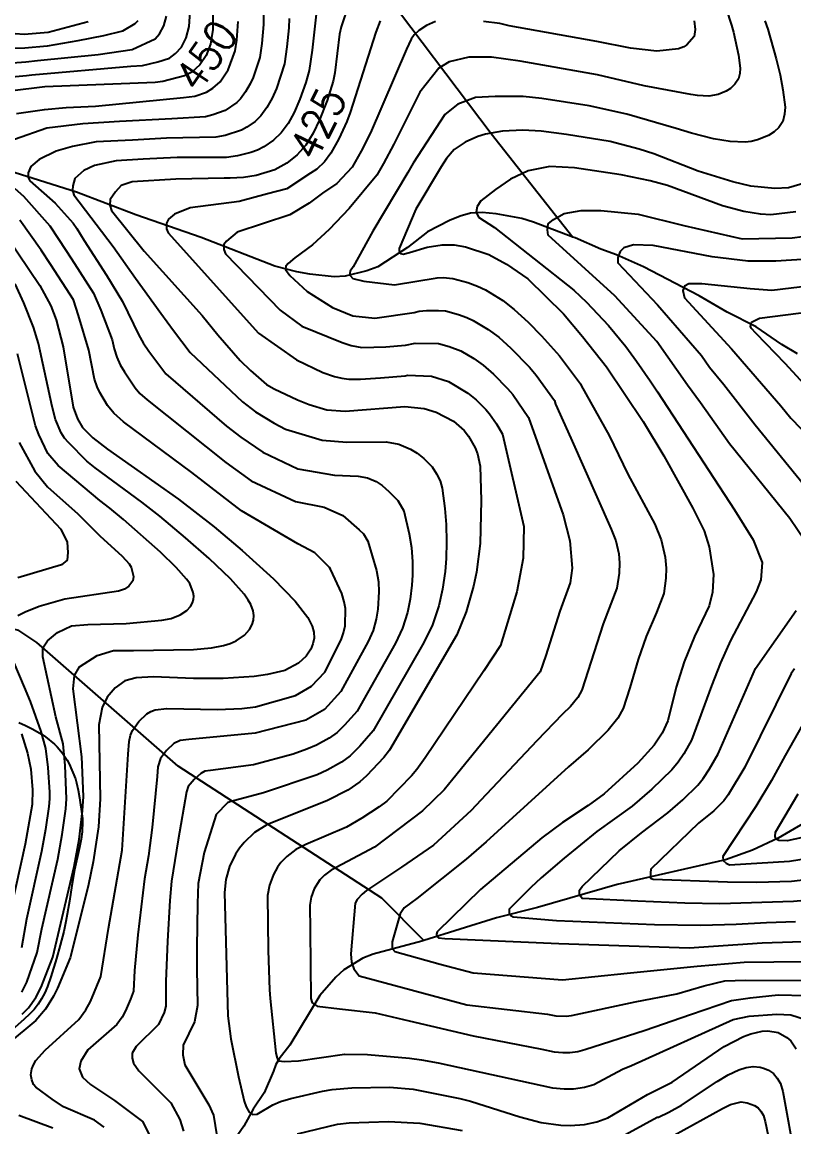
# Model space of a CAD drawing. Extents: x 197794 to 200030, y 561152 to 563931.
# Drawn here: x 198652.3 to 198874.4, y 561438.2 to 561755.9 of the extents above; entities that cross this region are included whole.
import ezdxf
from ezdxf.enums import TextEntityAlignment as Align

# ---------------------------------------------------------------- set-up
doc = ezdxf.new("R2010")
doc.units = 0
for name, color, linetype in [('E0022112', 5, 'CONTINUOUS'), ('F0017111', 30, 'CONTINUOUS'), ('F0017114', 7, 'CONTINUOUS'), ('F0017131', 7, 'CONTINUOUS'), ('G0037213', 32, 'CONTINUOUS')]:
    doc.layers.add(name, color=color, linetype=linetype)
doc.styles.add('HIST', font='romans.shx', dxfattribs={"bigfont": 'ngsw.shx'})

msp = doc.modelspace()

# ---------------------------------------------------------------- linework, layer by layer
at = {"layer": 'E0022112', "flags": 128}
for points in [[(198585.873, 561884.282), (198626.486, 561847.44), (198632.957, 561842.543), (198686.247, 561811.467), (198708.316, 561797.604), (198750.543, 561770.833), (198754.322, 561767.458), (198787.275, 561723.826), (198810.8, 561694.097)], [(198875.39, 561660.55), (198870.91, 561663.21), (198863.54, 561668.25), (198855.19, 561672.52), (198847.14, 561677.21), (198831.06, 561685.54), (198823.29, 561688.97), (198818.83, 561690.59), (198811.4, 561693.87), (198810.8, 561694.097), (198799.46, 561698.39), (198796.12, 561699.45), (198788.71, 561700.76), (198784.63, 561701.13), (198781.35, 561700.94), (198778.37, 561700.14), (198775.27, 561698.86), (198768.99, 561695.54), (198763.23, 561691.06), (198754.63, 561685.56), (198751.46, 561684.33), (198745.3, 561682.87), (198742.1, 561682.65), (198735.05, 561683.41), (198731.38, 561684.04), (198725.05, 561685.71), (198703.8, 561693.95), (198685.06, 561700.43), (198667.94, 561707.03), (198639.31, 561716)], [(198767.901, 561491.795), (198755.777, 561503.925), (198697.243, 561541.941), (198656.525, 561577.46), (198651.412, 561580.917), (198627.881, 561587), (198593.542, 561577.85)], [(198880.9, 561527.64), (198869.87, 561521.22), (198862.43, 561517.76), (198854.69, 561515), (198823.48, 561507.87), (198800.56, 561501.31), (198788.78, 561498.32), (198767.901, 561491.795), (198767.31, 561491.61), (198753.35, 561487.9), (198750.37, 561486.71), (198744.92, 561483.41), (198742.55, 561481.24), (198737.93, 561475.96), (198729.37, 561461.7), (198726.3, 561457.77), (198725.28, 561456.1), (198724.63, 561454.21), (198721.91, 561447.99), (198718.78, 561443.28), (198716.11, 561438.42), (198712.5, 561433.09)]]:
    msp.add_lwpolyline(points, dxfattribs=at)
at = {"layer": 'F0017111'}
for points, elevation in [([(198841.16, 561801.81), (198856.43, 561755.03), (198857.01, 561753.01), (198858.42, 561746.35), (198858.92, 561742.63), (198858.81, 561741.1), (198858.39, 561739.54), (198857.33, 561738.03), (198856.16, 561736.85), (198854.88, 561736.05), (198852.54, 561735.12), (198849.89, 561734.64), (198846.63, 561734.8), (198844.69, 561735.1), (198831.33, 561737.57), (198817.89, 561740.77), (198795.57, 561744.7), (198787.38, 561745.85), (198780.86, 561745.85), (198775.22, 561744.44), (198772.17, 561742.69), (198766.78, 561735.74), (198759.3, 561720.77), (198756.33, 561715.25), (198754.38, 561711.88), (198746.45, 561702.28), (198740.63, 561696.24), (198735.9, 561691.85), (198730.74, 561688.12), (198728.87, 561686.47), (198728.22, 561685.7), (198728.11, 561684.72), (198729.31, 561683.07), (198734.37, 561678.46), (198741.61, 561673.85), (198747.43, 561671.43), (198753.8, 561670.77), (198765.09, 561672.4), (198766.51, 561672.75), (198768.69, 561672.93), (198772.12, 561673.01), (198774.15, 561672.85), (198777.84, 561671.82), (198780.25, 561670.95), (198782.07, 561670.1), (198786.41, 561667.48), (198789.44, 561665.26), (198792.91, 561662.15), (198798.26, 561656.63), (198800.19, 561654.35), (198805.49, 561647.06), (198805.77, 561646.01), (198810.2, 561636.24), (198821.78, 561610.11), (198823.18, 561606.77), (198823.99, 561603.02), (198824.2, 561600.42), (198824.06, 561597.44), (198823.45, 561593.1), (198819.45, 561582.84), (198813.32, 561563.79), (198812.16, 561561.7), (198810.08, 561559.11), (198807.79, 561556.89), (198800.39, 561549.2), (198784.32, 561532.16), (198781.5, 561529.14), (198770.69, 561519.18), (198761.45, 561512.93), (198751.42, 561506.14), (198750.11, 561505.13), (198748.75, 561503.58), (198748.17, 561502.51), (198746.87, 561488.01), (198747.12, 561485.59), (198747.76, 561483.67), (198749.29, 561481.63), (198780.26, 561473.32), (198803.47, 561470.65), (198805.83, 561470.17), (198808.86, 561470.04), (198810.41, 561470.24), (198828.73, 561474.15), (198840.69, 561476.42), (198848.59, 561478.77), (198854.54, 561480.16), (198860.47, 561480.42), (198878.7, 561480.3)], 410), ([(198737.54, 561764.33), (198735.73, 561747.79), (198734.92, 561742), (198733.92, 561738.5), (198732.23, 561733.7), (198730.63, 561729.94), (198728.86, 561726.78), (198726.85, 561724.01), (198724.65, 561721.92), (198721.82, 561720), (198720.08, 561719.12), (198718.09, 561718.4), (198714.31, 561717.42), (198711.11, 561716.98), (198696.94, 561717), (198687.17, 561716.44), (198679.33, 561715.96), (198673.1, 561714.62), (198670.04, 561713.18), (198667.46, 561710.89), (198666.88, 561708.78), (198666.79, 561707.54), (198667.17, 561706.2), (198678.5, 561691.37), (198684.94, 561682.28), (198692.25, 561672.22), (198695.83, 561667.22), (198700.65, 561660.89), (198715.73, 561646.7), (198719.48, 561643.81), (198724.85, 561640.56), (198728.13, 561638.88), (198738.62, 561635.71), (198745.75, 561635.06), (198757.1, 561635.19), (198760.71, 561634.56), (198764.05, 561633.11), (198766, 561631.9), (198767.88, 561630.36), (198770.25, 561628.01), (198771.54, 561626.01), (198772.59, 561623.95), (198773.15, 561621.85), (198773.95, 561616.02), (198774.32, 561611.4), (198774.44, 561606.4), (198774.33, 561601.69), (198774, 561597.91), (198773.28, 561592.83), (198772.17, 561588.08), (198770.27, 561582.3), (198767.52, 561576.83), (198753.32, 561552.11), (198749.48, 561547.72), (198746.73, 561544.92), (198744.19, 561543.09), (198740.06, 561540.76), (198737.2, 561539.46), (198721.75, 561534.25), (198712.04, 561531.63), (198711.43, 561531.34), (198708.13, 561528.06), (198704.67, 561517.11), (198703.01, 561508.16), (198702.76, 561502.45), (198702.58, 561489.72), (198702.58, 561483.69), (198702.74, 561473.12), (198701.93, 561468.39), (198698.61, 561461.74), (198698.51, 561458.92), (198699.11, 561456), (198706.05, 561444.56), (198707.36, 561441.61), (198708.74, 561433.26)], 430), ([(198644.03, 561739.64), (198653.6, 561740.56), (198655.12, 561740.73), (198683.6, 561743.19), (198686.96, 561743.42), (198691.34, 561744.46), (198694.68, 561745.56), (198696.46, 561746.84), (198698.13, 561748.72), (198699.48, 561751.35), (198700.38, 561754.6), (198700.66, 561758.94)], 455), ([(198649.57, 561744.22), (198653.35, 561744.49), (198656.71, 561744.82), (198674.17, 561746.58), (198683.99, 561748.03), (198690.62, 561751.1), (198691.87, 561752.52), (198693.05, 561754.81), (198693.89, 561757.57)], 460), ([(198685.61, 561756.31), (198684.78, 561755.36), (198681.21, 561753.27), (198675.75, 561751.94), (198668.36, 561750.48), (198659.55, 561748.97), (198653.11, 561748.41), (198649.96, 561748.35)], 465), ([(198721.75, 561758.66), (198721.79, 561755.19), (198721.3, 561749.71), (198720.73, 561745.76), (198718.76, 561739.98), (198717.96, 561738.1), (198716.62, 561735.86), (198715.16, 561733.8), (198714.06, 561732.76), (198710.74, 561730.46), (198707.19, 561729.2), (198705.07, 561728.7), (198695.43, 561728.12), (198680.37, 561727.32), (198669.78, 561726.6), (198659.43, 561725.39), (198650.12, 561722.12)], 440), ([(198671.27, 561755.94), (198659.78, 561752.87), (198652.87, 561752.33), (198650.34, 561752.49)], 470), ([(198650.73, 561729.58), (198658.77, 561730.81), (198664.97, 561731.32), (198673.4, 561731.74), (198698.79, 561734.18), (198702.05, 561734.56), (198705.36, 561735.76), (198707.18, 561736.93), (198709.32, 561738.7), (198711.62, 561742.18), (198713.63, 561747.64), (198714.08, 561750.67), (198714.5, 561756.12)], 445), ([(198729.13, 561756.94), (198729.07, 561754.25), (198728.52, 561748.75), (198727.82, 561743.88), (198725.5, 561736.84), (198724.3, 561734.02), (198722.74, 561731.32), (198721.01, 561728.91), (198719.36, 561727.34), (198716.94, 561725.64), (198715.41, 561724.79), (198710.75, 561723.31), (198708.09, 561722.84), (198693.88, 561722.48), (198684.11, 561721.99), (198673.58, 561721.51), (198666.79, 561720.08), (198662.1, 561718.74), (198657.22, 561716.35), (198654.82, 561714.34), (198654.06, 561712.52), (198654.06, 561711.18), (198654.54, 561710.22), (198661.81, 561703.81), (198666.99, 561698.11), (198668.04, 561696.54), (198670.15, 561693.12), (198676.59, 561683.17), (198681.21, 561675.58), (198685.89, 561665.89), (198687.15, 561663.68), (198688.78, 561661.28), (198693.62, 561654.73), (198711.13, 561639.71), (198715.23, 561636.54), (198721.54, 561632.25), (198731.64, 561627.44), (198742.18, 561625.66), (198748.99, 561625.34), (198751.69, 561624.86), (198754.2, 561623.77), (198755.86, 561622.67), (198757.85, 561620.92), (198760.41, 561618.36), (198762.16, 561615.32), (198763.64, 561608.77), (198764.3, 561604.79), (198764.62, 561600.65), (198764.66, 561596.88), (198764.45, 561593.97), (198763.97, 561589.94), (198763.2, 561586.16), (198761.78, 561581.62), (198759.71, 561577.31), (198748.67, 561557.74), (198745.06, 561553.69), (198743, 561551.58), (198740.61, 561549.95), (198737.02, 561547.94), (198734.25, 561546.82), (198730.26, 561545.41), (198718.85, 561542.3), (198706.55, 561540.68), (198704.9, 561540.45), (198703.69, 561539.87), (198701.77, 561538.09), (198700.11, 561536.11), (198699.63, 561534.52), (198697.19, 561520.71), (198695.26, 561508.85), (198694.77, 561503.26), (198694.12, 561491.57), (198693.62, 561480.01), (198693.63, 561472.91), (198693.15, 561471.1), (198691.51, 561467.68), (198685.17, 561461.3), (198683.97, 561459.4), (198683.97, 561458), (198684.37, 561456.5), (198685.87, 561454.3), (198687.42, 561452.82), (198695.07, 561445.11), (198697.66, 561440.34), (198698.77, 561436.95)], 435), ([(198755.28, 561756.22), (198754.11, 561752.96), (198746.72, 561729.9), (198745.75, 561727.3), (198743.42, 561722.32), (198741.12, 561718.21), (198739.28, 561715.7), (198737.08, 561713.62), (198735.25, 561712.46), (198728.52, 561707.99), (198722.92, 561706.47), (198714.79, 561704.28), (198700.62, 561702.51), (198696.12, 561700.64), (198694.47, 561699.21), (198693.81, 561698.11), (198693.81, 561696.47), (198694.36, 561695.26), (198720.28, 561666.49), (198731.22, 561658.75), (198738.8, 561655.16), (198742.21, 561654.02), (198744.27, 561653.52), (198746.35, 561653.24), (198749.66, 561653.25), (198755.38, 561653.59), (198762.5, 561654.15), (198763.19, 561654.35), (198770.06, 561654.13), (198774.98, 561652.54), (198780.58, 561649.18), (198782.91, 561647.25), (198785.72, 561644.52), (198786.79, 561643.22), (198788.77, 561640.34), (198790.51, 561637.41), (198796.66, 561610.82), (198796.48, 561601.71), (198794.62, 561592.03), (198789.96, 561576.59), (198785.12, 561569.33), (198768.24, 561544.31), (198765.92, 561541.01), (198764.34, 561539.14), (198757.2, 561531.9), (198755.05, 561530.28), (198750.07, 561526.94), (198745.62, 561524.43), (198733.9, 561519.37), (198731.1, 561517.99), (198728.48, 561515.98), (198726.74, 561514.21), (198725.75, 561512.87), (198724.59, 561510.74), (198723.48, 561507.75), (198722.92, 561504.7), (198723.15, 561488.95), (198723.53, 561477.61), (198723.69, 561475.12), (198725.29, 561459.4), (198725.67, 561457.99), (198726.18, 561457.23), (198727.72, 561456.97), (198731.8, 561457.23), (198745.08, 561459.14), (198751.71, 561459.01), (198763.74, 561457.94), (198767.26, 561457.47), (198772.01, 561456.6), (198804.92, 561449.46), (198808.27, 561449.12), (198810.99, 561449.19), (198814.08, 561449.59), (198816.77, 561450.37), (198825.01, 561454.79), (198827.67, 561455.87), (198856.91, 561469.1), (198861.53, 561470), (198869.42, 561470.6), (198873.44, 561470.46), (198882.17, 561467.69)], 420), ([(198771.28, 561756.11), (198768.64, 561754.94), (198766.48, 561753.45), (198765.12, 561752.28), (198764.23, 561750.99), (198762.86, 561748.08), (198752.52, 561724.04), (198749.88, 561718.78), (198747.24, 561714.18), (198742.82, 561709.53), (198738.76, 561706.67), (198734.91, 561703.82), (198729.31, 561700.52), (198714.16, 561695.47), (198711.08, 561692.95), (198710.31, 561691.96), (198710.31, 561690.53), (198710.86, 561689.22), (198726.57, 561673.08), (198732.83, 561668.47), (198744.39, 561663.72), (198746.94, 561662.86), (198750.05, 561662.28), (198756.92, 561662.52), (198762.58, 561662.97), (198765.37, 561663.59), (198772.11, 561663.49), (198775.14, 561662.64), (198778.53, 561661.32), (198782.24, 561659.14), (198785.01, 561657.22), (198787.91, 561654.7), (198791.99, 561650.57), (198793.49, 561648.78), (198798, 561642.24), (198808.02, 561614.17), (198809.88, 561606.73), (198810.55, 561598.91), (198809.97, 561594.64), (198807.03, 561586.46), (198802.97, 561573.71), (198801.35, 561569.09), (198776.28, 561538.23), (198773.71, 561535.08), (198767.54, 561529.05), (198753.66, 561518.67), (198741.26, 561512.07), (198739.3, 561510.56), (198737.99, 561509.23), (198737.25, 561508.22), (198736.38, 561506.62), (198735.52, 561504.3), (198735.07, 561501.93), (198735.19, 561494.64), (198735.38, 561475.1), (198735.76, 561473.83), (198737.17, 561472.93), (198743.67, 561472.17), (198753.89, 561471.02), (198763.71, 561468.72), (198782.1, 561464.39), (198801.83, 561460.53), (198805.38, 561459.82), (198807.89, 561459.56), (198809.93, 561459.61), (198812.24, 561459.91), (198814.26, 561460.5), (198831.54, 561466.03), (198844.57, 561470.5), (198856.43, 561474.58), (198861.77, 561475.35), (198869.83, 561476.14), (198877.59, 561476)], 415), ([(198865.96, 561756.27), (198866.83, 561753.85), (198869.29, 561745.31), (198870.38, 561740.72), (198871.17, 561736.43), (198871.83, 561731.47), (198871.69, 561729.42), (198871.14, 561727.35), (198870.01, 561725.63), (198868.73, 561724.34), (198867.03, 561723.28), (198863.9, 561722.03), (198862.06, 561721.58), (198860.37, 561721.4), (198856.02, 561721.61), (198851.19, 561722.35), (198844.9, 561723.93), (198840.47, 561725.26), (198826.34, 561729.38), (198815.46, 561731.81), (198801.8, 561733.89), (198796.47, 561734.47), (198788.41, 561734.47), (198782.78, 561734.21), (198777.66, 561732.29), (198773.95, 561729.35), (198764.8, 561715.29), (198763.26, 561712.64), (198753.23, 561695.8), (198747.58, 561685.52), (198746.72, 561684.26), (198746.64, 561683.72), (198746.72, 561683.01), (198747.42, 561682.15), (198750.64, 561681.44), (198759.43, 561680.34), (198771.74, 561682.32), (198773.49, 561682.42), (198776.2, 561682.21), (198780.55, 561681), (198783.33, 561679.97), (198785.62, 561678.88), (198790.58, 561675.83), (198793.87, 561673.3), (198797.9, 561669.59), (198801.77, 561665.72), (198806.89, 561659.91), (198812.98, 561651.89), (198813.12, 561651.36), (198821.23, 561637), (198826.63, 561625.91), (198834.33, 561611.48), (198836.21, 561607.04), (198837.29, 561602.03), (198837.61, 561598.91), (198837.56, 561595.96), (198836.94, 561591.55), (198834.8, 561586.08), (198831.87, 561579.21), (198829.56, 561572.62), (198827.18, 561564.44), (198825.28, 561558.49), (198823.73, 561555.7), (198820.96, 561552.26), (198815.18, 561546.64), (198809.48, 561541.76), (198792.36, 561526.08), (198785.86, 561520.2), (198780.09, 561515.22), (198765.91, 561503.85), (198762.21, 561501.17), (198761.1, 561499.48), (198758.74, 561491.44), (198758.74, 561490.47), (198758.74, 561489.51), (198759.57, 561488.6), (198772.56, 561484.95), (198782.1, 561482.51), (198807.8, 561480.46), (198826.43, 561482.36), (198846.51, 561484.46), (198860.08, 561485.58), (198885.63, 561485.84)], 405), ([(198845.66, 561756.27), (198846, 561753.79), (198845.65, 561751.73), (198843.59, 561749.36), (198842.73, 561748.83), (198841.17, 561748.21), (198834.91, 561747.55), (198827.36, 561748.44), (198817.63, 561750.36), (198792.46, 561754.87), (198789.73, 561755.47), (198785.05, 561756.1)], 415), ([(198874.89, 561701.34), (198867.74, 561700.5), (198864.77, 561700.64), (198859.94, 561701.39), (198853.87, 561703.1), (198838.02, 561708.88), (198832.99, 561710.29), (198824.62, 561711.96), (198811.22, 561713.98), (198804.13, 561714.42), (198797.93, 561713.1), (198792.83, 561710.77), (198788.51, 561707.78), (198784.3, 561704.46), (198783.19, 561702.91), (198782.97, 561701.25), (198783.64, 561699.81), (198788.18, 561696.82), (198811.01, 561678.77), (198814.69, 561675.33), (198821.02, 561668.69), (198825.99, 561662.57), (198829.12, 561658.36), (198833, 561652.73), (198835.16, 561649.53), (198857.25, 561615.63), (198862.61, 561606.97), (198865.28, 561600.52), (198864.81, 561595.49), (198863.55, 561592.02), (198856.12, 561578.1), (198853.27, 561571.64), (198850.68, 561565.07), (198844.91, 561549.36), (198842.71, 561545.46), (198841.09, 561543.08), (198839.29, 561540.91), (198833.51, 561535.3), (198827.81, 561530.41), (198817.65, 561523.15), (198808.22, 561515.45), (198801.67, 561509.78), (198798.71, 561507.02), (198792.48, 561500.81), (198792.48, 561500.11), (198792.48, 561499.68), (198792.91, 561498.99), (198793.6, 561498.65), (198806.09, 561497.55), (198834.24, 561496.42), (198847.61, 561496.2), (198857.73, 561496.46), (198866.45, 561496.96), (198874.86, 561497.22)], 395), ([(198650.24, 561708.08), (198652.69, 561705.82), (198660.24, 561697.29), (198662.92, 561693.43), (198666.53, 561687.81), (198672.87, 561677.96), (198674.95, 561673.04), (198678.23, 561664.55), (198678.76, 561661.92), (198679.53, 561659.56), (198680.52, 561657.37), (198681.73, 561655.34), (198684.8, 561650.72), (198686.14, 561649.11), (198688.29, 561647.23), (198710.97, 561629.27), (198718.23, 561623.95), (198730.99, 561618.04), (198739.26, 561616.41), (198744.62, 561613.98), (198749.33, 561609.91), (198750.57, 561608.71), (198751.74, 561606.68), (198754.28, 561598.18), (198754.8, 561594.91), (198754.98, 561592.08), (198754.66, 561587.06), (198754.22, 561584.25), (198753.29, 561580.94), (198751.91, 561577.79), (198744.02, 561563.36), (198739.28, 561558.24), (198733.98, 561555.12), (198719.37, 561551.41), (198700.24, 561549.62), (198697.76, 561549.27), (198695.94, 561548.41), (198693.82, 561546.44), (198692.09, 561544.17), (198691.37, 561541.78), (198691.13, 561538.98), (198689.71, 561524.32), (198688.68, 561516.15), (198687.51, 561509.53), (198685.65, 561493.42), (198684.67, 561483.14), (198684.32, 561477.19), (198683.54, 561474.9), (198682.1, 561471.57), (198681.07, 561469.76), (198679.55, 561467.69), (198671.17, 561460.4), (198669.17, 561457.1), (198668.77, 561454.9), (198669.67, 561452.5), (198671.97, 561450.4), (198678.87, 561445.75), (198686.97, 561439.71), (198689.02, 561435.63)], 440), ([(198877.56, 561606.66), (198873.15, 561613.11), (198855.84, 561634.62), (198847.47, 561646.46), (198843.74, 561651.46), (198834.96, 561664.04), (198822.86, 561677.22), (198803.71, 561694.65), (198803.49, 561696.15), (198803.71, 561697.87), (198805.21, 561699.16), (198808.23, 561700.89), (198813.18, 561701.75), (198818.77, 561701.75), (198829.54, 561700.67), (198842.66, 561697.44), (198859.45, 561693.57), (198873.86, 561693.89), (198876.81, 561694.29)], 390), ([(198675.96, 561438.08), (198673.09, 561440.13), (198664.2, 561444.01), (198660.96, 561446.13), (198656.21, 561449.63), (198655.56, 561450.37), (198655.06, 561451.7), (198654.81, 561453.19), (198655.1, 561454.88), (198655.55, 561456.06), (198656.29, 561457.29), (198658.91, 561460.29), (198668.6, 561469.08), (198670.63, 561471.84), (198672, 561474.26), (198675, 561481.47), (198677.18, 561495.26), (198681.09, 561517.8), (198682.85, 561545.37), (198683.11, 561549.04), (198683.54, 561550.83), (198684.07, 561552.22), (198685.87, 561554.78), (198688.2, 561556.94), (198689.36, 561557.62), (198690.62, 561558.1), (198693.93, 561558.56), (198708.56, 561558.25), (198715.54, 561558.52), (198719.47, 561559), (198730.94, 561562.3), (198735.55, 561564.91), (198739.36, 561568.98), (198744.1, 561578.26), (198744.8, 561580.26), (198745.25, 561582.33), (198745.31, 561587.27), (198744.98, 561589.16), (198744.26, 561591.57), (198741.05, 561598.56), (198740.72, 561599.07), (198736.51, 561603.28), (198731.64, 561605.87), (198715.41, 561615.37), (198701.15, 561626.4), (198681.52, 561640.99), (198678.66, 561643.48), (198676.88, 561645.64), (198674.68, 561649.4), (198673.9, 561651.06), (198673.17, 561653.23), (198671.49, 561661.54), (198668.54, 561671.55), (198667.05, 561676.02), (198660.57, 561686.06), (198657.8, 561690.32), (198651.7, 561698.94)], 445), ([(198884.25, 561688.15), (198869.14, 561687.11), (198861.18, 561687.11), (198850.84, 561688.41), (198833.84, 561691.63), (198828.24, 561691.85), (198825.45, 561690.99), (198824.37, 561689.91), (198823.72, 561688.19), (198823.72, 561686.68), (198835.13, 561674.64), (198847.79, 561659.98), (198850.09, 561656.68), (198854.21, 561651.64), (198863.2, 561640.1), (198877.1, 561623.04)], 385), ([(198652.28, 561470.58), (198654.1, 561472.47), (198656.23, 561475.41), (198657.78, 561478.4), (198661.15, 561487.05), (198667.3, 561513.05), (198668.69, 561520.88), (198669.71, 561529.11), (198669.94, 561533.19), (198669.5, 561544.66), (198667.04, 561564.16), (198667.37, 561568.05), (198668.83, 561570.48), (198673.86, 561573.72), (198678.56, 561575.18), (198684.4, 561575.18), (198701.66, 561575.5), (198706.77, 561575.98), (198710.29, 561576.66), (198712.17, 561577.22), (198713.85, 561577.97), (198716.3, 561579.62), (198717.72, 561581.23), (198718.51, 561582.63), (198718.89, 561583.89), (198719, 561585.21), (198718.78, 561586.58), (198718.12, 561588.39), (198717.39, 561589.7), (198716.18, 561591.4), (198712.22, 561595.83), (198706.12, 561601.64), (198699.3, 561607.63), (198691.96, 561613.78), (198686.8, 561617.83), (198673.29, 561627.72), (198670.97, 561629.65), (198665.63, 561634.97), (198664.5, 561636.27), (198663.53, 561637.8), (198661.89, 561641.64), (198660.93, 561645.35), (198657.03, 561663.44), (198655.62, 561668.17), (198652.84, 561675.16), (198650.29, 561680.6)], 455), ([(198879.15, 561680.08), (198868.06, 561678.72), (198861.82, 561679.15), (198847.83, 561680.66), (198844.17, 561680.66), (198842.88, 561680.01), (198842.45, 561678.72), (198842.88, 561676.57), (198856.44, 561661.9), (198870.57, 561645.58), (198873.48, 561641.98), (198888.12, 561626.82)], 380), ([(198652.26, 561476.91), (198653.64, 561479.85), (198656.63, 561488.35), (198657.95, 561495.11), (198662.6, 561515.21), (198663.87, 561522.3), (198664.87, 561529.7), (198665.06, 561532.54), (198664.68, 561542.11), (198664.15, 561548.4), (198662.01, 561556.12), (198658.28, 561573.4), (198658.28, 561576), (198659.58, 561577.94), (198662.5, 561580.37), (198666.56, 561582.32), (198671.26, 561582.64), (198682.28, 561582.98), (198692.52, 561583.92), (198695.16, 561584.43), (198697.83, 561585.41), (198699.67, 561586.65), (198700.73, 561587.86), (198701.32, 561588.91), (198701.61, 561589.85), (198701.69, 561590.85), (198701.53, 561591.87), (198700.55, 561594.44), (198699.65, 561595.75), (198696.68, 561599.07), (198692.11, 561603.43), (198681.47, 561612.83), (198677.56, 561616.15), (198674.7, 561618.35), (198662.66, 561628.39), (198659.74, 561631.8), (198657.08, 561637.27), (198656.17, 561639.82), (198650.94, 561660.49)], 460), ([(198651.49, 561634.97), (198656.01, 561626.77), (198659.58, 561622.23), (198668.32, 561614.47), (198674.68, 561608.21), (198681.14, 561602.31), (198683.12, 561600.1), (198683.71, 561599.18), (198684.38, 561596.48), (198684.14, 561595.19), (198683.03, 561593.68), (198681.81, 561592.86), (198680.03, 561592.21), (198664.61, 561589.94), (198657.23, 561587.87), (198653.2, 561586.26), (198651.12, 561585.12)], 465), ([(198650.47, 561623.9), (198663.48, 561610.05), (198665.26, 561606.32), (198665.42, 561603.4), (198665.26, 561601.13), (198663.64, 561599.83), (198651.07, 561596.13)], 470), ([(198882.66, 561503.79), (198874.26, 561503.02), (198853.05, 561502.36), (198843, 561502.54), (198829.44, 561503.15), (198813.42, 561503.92), (198812.98, 561504.52), (198812.72, 561505.21), (198812.72, 561506.25), (198813.42, 561507.29), (198824.08, 561517.56), (198830.48, 561522.79), (198838.13, 561528.54), (198842.41, 561532.21), (198846.74, 561536.42), (198848.29, 561538.39), (198850.12, 561541.21), (198852.58, 561545.52), (198863.29, 561569.99), (198875.04, 561586.67)], 390), ([(198646.96, 561578.67), (198652.89, 561564.69), (198654.67, 561560.53), (198657.69, 561551.89), (198659, 561547.04), (198659.73, 561541.58), (198660.2, 561534.49), (198660.19, 561532.54), (198660.03, 561530.3), (198659.06, 561523.73), (198657.9, 561517.36), (198653.53, 561497.95), (198652.1, 561489.65)], 465), ([(198874.58, 561569.95), (198873.56, 561568.59), (198860.25, 561541.69), (198855.5, 561533.7), (198854.19, 561531.92), (198851.3, 561529.12), (198846.94, 561525.5), (198833.23, 561512.3), (198833.06, 561511.26), (198833.06, 561510.31), (198833.15, 561509.71), (198833.92, 561509.45), (198855.28, 561508.64), (198863.7, 561508.58), (198873.66, 561508.82), (198881.13, 561509.75)], 385), ([(198880.23, 561559.78), (198871.83, 561545.02), (198867.92, 561537.85), (198863.38, 561530.32), (198853.91, 561515.93), (198854, 561514.81), (198854.86, 561514.03), (198855.81, 561513.6), (198873.06, 561514.62), (198879.6, 561515.7)], 380), ([(198652.12, 561551.26), (198653.86, 561545.67), (198654.77, 561541.05), (198655.33, 561535.14), (198655.19, 561530.89), (198653.2, 561519.52), (198649.11, 561500.8)], 470), ([(198821.85, 561433.85), (198835, 561440.95), (198835.4, 561440.99), (198838.42, 561442.39), (198842.03, 561444.48), (198852.29, 561451.25), (198855.46, 561453.13), (198858.5, 561454.6), (198860.67, 561455.23), (198862.63, 561455.58), (198864.64, 561455.35), (198865.93, 561455), (198867.05, 561454.5), (198868.5, 561453.53), (198869.57, 561452.23), (198870.48, 561450.68), (198871.15, 561448.35), (198874.77, 561428.79)], 430), ([(198831.58, 561431.17), (198853.82, 561443.53), (198856.11, 561444.63), (198859.2, 561445.37), (198860.95, 561445.11), (198863, 561444.39), (198864.1, 561443.66), (198864.9, 561442.68), (198865.58, 561441.52), (198866.08, 561439.77), (198869.29, 561424.63)], 435), ([(198731.51, 561436.23), (198743.06, 561438.96), (198746.45, 561439.35), (198757.72, 561439.72), (198766.71, 561439.26), (198778.91, 561437.18)], 430)]:
    msp.add_lwpolyline(points, dxfattribs=dict(at, elevation=elevation))
at = {"layer": 'F0017114'}
for points, elevation in [([(198707.23, 561760.36), (198707.2, 561753.74), (198706.53, 561749.52), (198705.29, 561746.26), (198703.48, 561743.6), (198701.11, 561741.55), (198699.03, 561740.41), (198692.77, 561738.8), (198690.63, 561738.53), (198658.87, 561737.28), (198648.81, 561736.01)], 450), ([(198746.29, 561761.01), (198744.14, 561754.58), (198743.65, 561752.39), (198742.25, 561741.28), (198741.79, 561738.95), (198740.05, 561733.36), (198737.89, 561727.76), (198736.05, 561723.96), (198733.93, 561720.52), (198731.45, 561717.7), (198728.43, 561715.31), (198724.98, 561713.4), (198719.68, 561711.83), (198716.05, 561711.24), (198712.2, 561711.02), (198710.48, 561711.06), (198696.54, 561710.75), (198684.02, 561709.98), (198680.83, 561708.89), (198679.18, 561707.13), (198677.65, 561704.93), (198677.54, 561703.29), (198677.98, 561701.75), (198687.42, 561690.01), (198704.16, 561671.55), (198708.58, 561665.97), (198715.03, 561658.62), (198718.01, 561655.67), (198722.67, 561651.72), (198724.82, 561650.45), (198731.51, 561647.28), (198734.92, 561645.94), (198740.03, 561644.41), (198745.28, 561644), (198762.41, 561645.33), (198768.02, 561644.77), (198771.43, 561643.76), (198776.38, 561641.14), (198779.45, 561638.46), (198780.73, 561636.85), (198782.69, 561633.46), (198783.34, 561631.71), (198784.1, 561628.2), (198784.42, 561618.31), (198784.1, 561605.98), (198783, 561597.73), (198782.19, 561593.71), (198780.1, 561586.28), (198777.43, 561579.68), (198757.97, 561546.49), (198756.36, 561544.42), (198751.41, 561539.11), (198749.49, 561537.41), (198746.05, 561535.06), (198740.14, 561532.1), (198722.69, 561525.04), (198719.18, 561522.81), (198716.15, 561520), (198714.82, 561518.39), (198713.67, 561516.65), (198711.94, 561513.05), (198710.95, 561509.36), (198710.58, 561505.6), (198711.53, 561470.14), (198712.38, 561463.52), (198714.53, 561452.56), (198716.23, 561445.57), (198716.74, 561443.99), (198717.59, 561442.45), (198718.63, 561441.72), (198719.94, 561441.87), (198724.48, 561444.53), (198726.62, 561445.46), (198729.62, 561446.38), (198738.69, 561448.49), (198741.5, 561448.99), (198747.18, 561449.47), (198758.03, 561449.62), (198764.82, 561449.01), (198778.22, 561446.32), (198781.32, 561445.58), (198795.52, 561441.09), (198801.61, 561439.48), (198807.33, 561438.73), (198809.99, 561438.62), (198814.13, 561438.9), (198817.7, 561439.63), (198820.85, 561440.85), (198832.28, 561447.55), (198839.31, 561451.08), (198854.33, 561461.3), (198859.86, 561464.15), (198861.95, 561464.97), (198865.28, 561465.74), (198866.85, 561465.85), (198869.8, 561465.34), (198872.38, 561463.89), (198873.44, 561462.9), (198875.06, 561460.65)], 425), ([(198877.68, 561709.68), (198872.86, 561708.22), (198868.85, 561708.08), (198861.99, 561708.74), (198856.76, 561709.95), (198846.82, 561713.02), (198834.06, 561718.02), (198829.89, 561719.4), (198821.49, 561721.53), (198808.97, 561723.58), (198801.63, 561724.5), (198796.41, 561724.86), (198790.52, 561724.57), (198785.6, 561723.64), (198783.38, 561722.98), (198779.76, 561721.38), (198776.66, 561719.29), (198774.42, 561716.71), (198772.85, 561714.25), (198765.63, 561702.09), (198760.77, 561690.76), (198760.81, 561690), (198761.15, 561689.39), (198761.91, 561689.2), (198763.75, 561689.66), (198768.88, 561691.18), (198773.13, 561691.84), (198776.6, 561691.82), (198779.89, 561691.31), (198786.61, 561689.06), (198791.72, 561686.26), (198797.77, 561682.08), (198808.03, 561672.01), (198813.59, 561665.48), (198820.47, 561656.72), (198831.04, 561641.01), (198836.95, 561631.15), (198845.26, 561616.16), (198848.53, 561609.56), (198849.96, 561605.04), (198851.21, 561597.04), (198850.92, 561591.94), (198849.94, 561588.08), (198845.77, 561579.26), (198842.8, 561571.92), (198840.52, 561564.64), (198838.06, 561554.96), (198836.42, 561551.43), (198834.2, 561547.98), (198829.48, 561542.82), (198819.76, 561533.95), (198815.22, 561530.6), (198807.77, 561525.71), (198801.88, 561521.32), (198784.19, 561506.46), (198771.75, 561494.28), (198771.53, 561493.6), (198771.61, 561492.99), (198772.07, 561492.59), (198773.94, 561492.34), (198806.73, 561490.89), (198844.23, 561489.72), (198865.24, 561491.08), (198885.69, 561491.77)], 400), ([(198647.93, 561694.22), (198657.44, 561680.19), (198660.57, 561674.32), (198662.15, 561670.29), (198664.09, 561662.5), (198667.03, 561645.16), (198668.21, 561641.77), (198669.69, 561639.34), (198672.68, 561636.39), (198676.84, 561633.1), (198697.31, 561618.72), (198707.6, 561610.73), (198715.63, 561603.94), (198724.65, 561595.76), (198730.88, 561589.42), (198734.53, 561584.68), (198735.8, 561582.15), (198736.27, 561580.42), (198736.34, 561578.73), (198736, 561577.11), (198735.39, 561575.6), (198734.04, 561573.6), (198731.83, 561571.57), (198727.9, 561569.48), (198722.94, 561568.3), (198719.11, 561567.76), (198710.15, 561567.12), (198701.66, 561567.11), (198690.13, 561567.61), (198685.1, 561567.38), (198681.85, 561566.45), (198679.06, 561564.49), (198676.79, 561561.76), (198675.32, 561558.8), (198674.39, 561553.8), (198674.81, 561532.54), (198674.29, 561524.5), (198672.72, 561514.41), (198671.29, 561507.39), (198666.14, 561486.84), (198662.48, 561478.13), (198661.33, 561475.75), (198659.06, 561472.09), (198656.26, 561468.84), (198647.71, 561461.69)], 450), ([(198883.99, 561644.46), (198871.88, 561657.68), (198863.49, 561666.35), (198862.1, 561667.9), (198861.86, 561668.47), (198862.2, 561669.57), (198864.43, 561670.8), (198883.16, 561673.18)], 375), ([(198917.43, 561530.25), (198872.46, 561520.42), (198870.07, 561520.51), (198869.27, 561520.9), (198868.96, 561521.7), (198869.1, 561522.94), (198875.59, 561534.02)], 375), ([(198651.33, 561441.6), (198661.1, 561437.93)], 450)]:
    msp.add_lwpolyline(points, dxfattribs=dict(at, elevation=elevation))
at = {"layer": 'G0037213', "flags": 128}
msp.add_lwpolyline([(198651.327, 561554.443), (198653.311, 561553.665), (198655.235, 561552.662), (198658.105, 561550.999), (198659.014, 561550.35), (198661.624, 561548.249), (198662.415, 561547.447), (198663.903, 561545.653), (198665.297, 561543.67), (198665.817, 561542.596), (198667.684, 561538.276), (198667.991, 561537.178), (198668.476, 561534.994), (198668.831, 561532.822), (198669.683, 561526.837), (198669.683, 561525.904), (198669.543, 561523), (198669.26, 561520.922), (198668.789, 561518.561), (198667.422, 561512.079), (198666.621, 561507.64), (198665.926, 561503.071), (198664.913, 561497.215), (198664.3, 561494.417), (198663.274, 561490.415), (198662.178, 561486.625), (198660.574, 561481.324), (198659.584, 561478.537), (198658.829, 561476.742), (198657.909, 561475.054), (198656.894, 561473.448), (198655.738, 561471.96), (198654.44, 561470.59), (198652.905, 561469.197), (198648.527, 561465.264)], dxfattribs=at)

# ---------------------------------------------------------------- texts
at = {"layer": 'F0017131', "style": 'HIST', "width": 0.9}
for s, rotation, p in [('450', 55.8, (198714.88, 561752.37)), ('425', 64.11, (198746.01, 561734.19))]:
    msp.add_text(s, height=9, rotation=rotation, dxfattribs=at).set_placement(p, align=Align.RIGHT)

doc.saveas('drawing.dxf')
